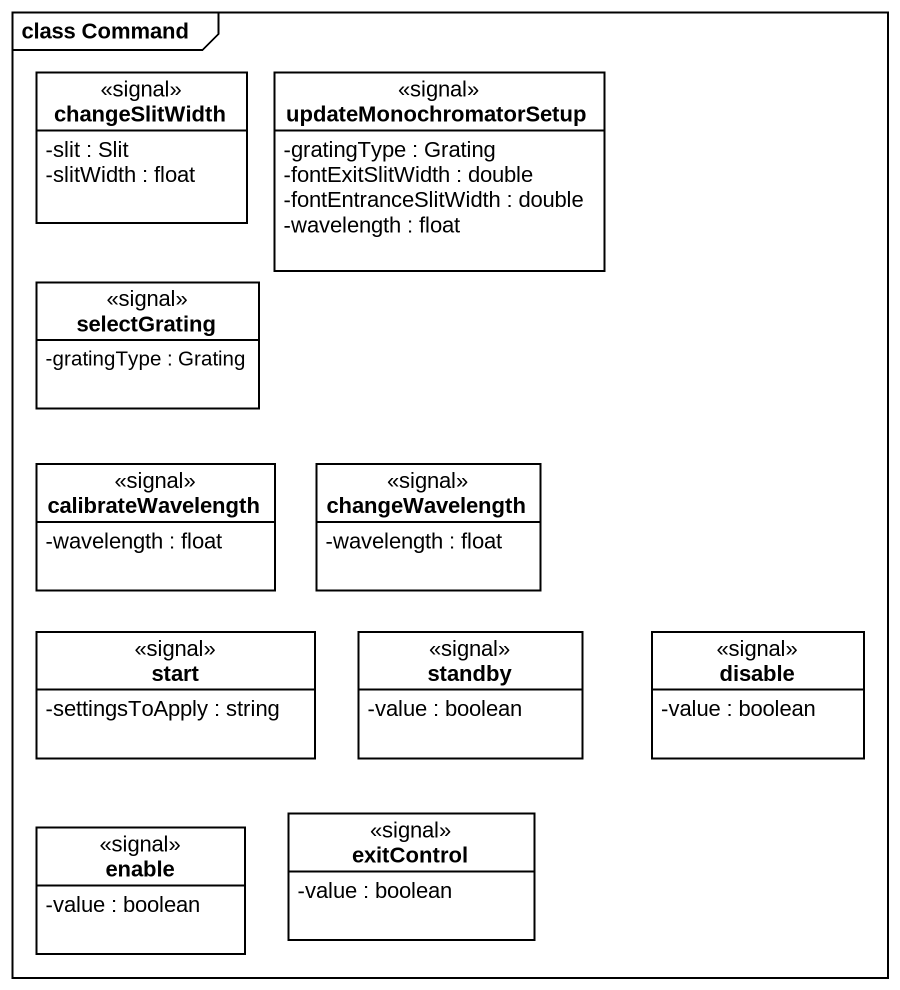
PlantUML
@startuml
mainframe class Command
hide circle
hide empty members
skinparam classAttributeIconSize 0
class changeSlitWidth <<signal>> {
  -slit : Slit
  -slitWidth : float
}
class updateMonochromatorSetup <<signal>> {
  -gratingType : Grating
  -fontExitSlitWidth : double
  -fontEntranceSlitWidth : double
  -wavelength : float
}
class selectGrating <<signal>> {
  -gratingType : Grating
}
class calibrateWavelength <<signal>> {
  -wavelength : float
}
class changeWavelength <<signal>> {
  -wavelength : float
}
class "start" as start_ <<signal>> {
  -settingsToApply : string
}
class standby <<signal>> {
  -value : boolean
}
class disable <<signal>> {
  -value : boolean
}
class exitControl <<signal>> {
  -value : boolean
}
class enable <<signal>> {
  -value : boolean
}
@enduml
